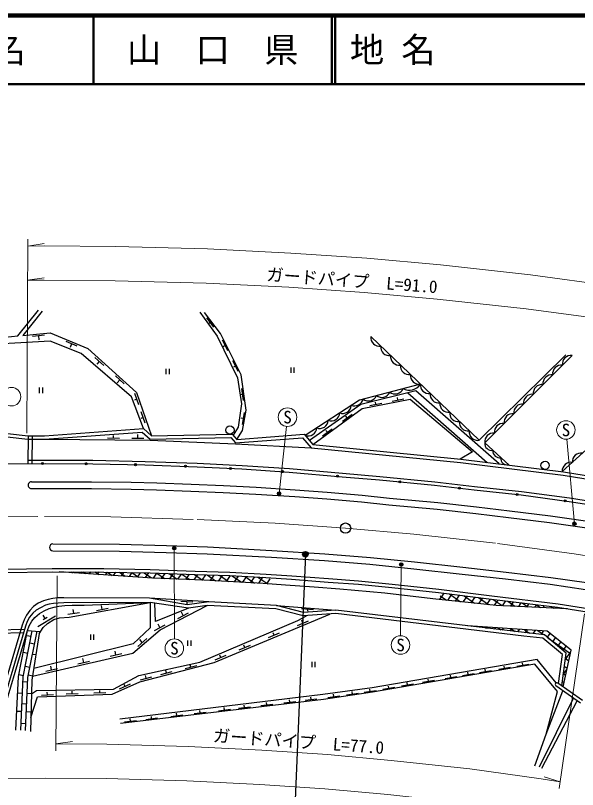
# Model space of a CAD drawing. Units: millimetres at full size, sheet at 1:1000; details may follow other scales. Extents: x 40000 to 680000, y 20000 to 380000.
# Drawn here: x 321626 to 403564, y 267211 to 380000 of the extents above; entities that cross this region are included whole.
import ezdxf
from ezdxf.enums import TextEntityAlignment as Align

# ---------------------------------------------------------------- set-up
doc = ezdxf.new("R2010")
doc.units = ezdxf.units.MM
doc.header["$LTSCALE"] = 1000
doc.linetypes.add('CHAIN', pattern=[18.5, 12, -1.5, 3.5, -1.5])
for name, color, linetype, lineweight in [('M-BGD', 7, 'Continuous', 25), ('M-BGD-HTXT', 7, 'Continuous', 13), ('M-BMK', 2, 'CHAIN', 13), ('M-BMK-SRVR', 3, 'Continuous', 25), ('M-STR-HTXT', 7, 'Continuous', 13), ('M-STR-STRC', 7, 'Continuous', 25), ('M-TTL', 2, 'Continuous', 140), ('M-TTL-LINE', 7, 'Continuous', 50)]:
    doc.layers.add(name, color=color, linetype=linetype, lineweight=lineweight)
doc.layers.add('M-TTL-TXT', color=7, linetype='Continuous')
doc.styles.add('ＭＳ ゴシック', font='')
doc.styles.get('ＭＳ ゴシック').set_extended_font_data('MS Gothic')
pattern_1 = [(55, (0, -0), (-819.152, 573.5764), []), (145, (0, -0), (-573.5764, -819.152), [])]

msp = doc.modelspace()

# ---------------------------------------------------------------- hatches: boundary and pattern name
at = {"layer": 'M-BGD'}
h = msp.add_hatch(dxfattribs=at)
h.set_pattern_fill('USER', color=256, style=0, pattern_type=2)
h.set_pattern_definition(pattern_1)
h.paths.add_polyline_path([(347810, 298543), (341249, 298777), (334518, 298905), (327978, 298928), (341612, 298026), (349102, 297712), (357718, 297228), (358706, 297153), (358771, 298067), (358133, 298113), (352869, 298380)])
h = msp.add_hatch(dxfattribs=at)
h.set_pattern_fill('USER', color=256, style=0, pattern_type=2)
h.set_pattern_definition(pattern_1)
h.paths.add_polyline_path([(391705, 294044), (402085, 293542), (400652, 293765), (391014, 294943), (383591, 295867), (383472, 294909), (385706, 294653), (388542, 294384)])
h = msp.add_hatch(dxfattribs=at)
h.set_pattern_fill('USER', color=256, style=0, pattern_type=2)
h.set_pattern_definition(pattern_1)
h.paths.add_polyline_path([(399151, 290267), (387527, 291053), (395772, 290070), (398727, 289765), (401892, 287097), (401254, 282322), (401457, 282180), (402625, 287523)])
at = {"layer": 'M-STR-STRC'}
for points in [[(360271, 310460, -1), (359832, 310221, -1)], [(403328, 306063, -1), (402889, 305824, -1)], [(344995, 302503, -1), (344556, 302264, -1)], [(363547, 301282, -1), (364222, 301712, -1)], [(378080, 300115, -1), (377641, 299876, -1)]]:
    msp.add_hatch(color=256, dxfattribs=at).paths.add_polyline_path(points)

# ---------------------------------------------------------------- linework, layer by layer
at = {"layer": 'M-BGD'}
for p, q in [((350566, 334567), (349514, 335966)), ((350040, 335267), (349822, 335103)), ((325860, 333401), (324118, 333226)), ((324989, 333314), (325045, 332754)), ((330622, 331816), (329006, 332489)), ((329814, 332153), (329598, 331633)), ((352589, 331115), (351794, 332674)), ((352192, 331894), (351888, 331740)), ((334496, 329004), (333196, 330175)), ((333846, 329590), (333470, 329172)), ((354094, 328118), (353300, 329677)), ((343542, 328523), (343542, 327740)), ((344008, 328523), (344008, 327740)), ((353697, 328897), (353393, 328743)), ((361748, 328721), (361748, 327939)), ((362215, 328721), (362215, 327939)), ((337490, 326309), (336189, 327480)), ((336839, 326895), (336463, 326477)), ((325101, 325772), (325101, 324989)), ((325568, 325772), (325568, 324989)), ((339604, 323254), (339038, 324910)), ((354865, 323909), (354630, 325643)), ((378830, 325003), (390380, 314869)), ((339321, 324082), (338963, 323960)), ((354748, 324776), (354497, 324742)), ((376521, 323799), (378238, 324132)), ((377379, 323966), (377307, 324338)), ((373296, 323173), (375014, 323506)), ((374155, 323340), (374094, 323655)), ((340520, 320581), (339953, 322236)), ((354707, 320423), (355007, 322147)), ((369281, 320864), (370693, 321898)), ((369987, 321381), (369804, 321631)), ((340236, 321408), (339912, 321298)), ((354857, 321285), (354508, 321346)), ((366388, 318746), (367800, 319780)), ((367094, 319263), (366891, 319540)), ((323454, 318763), (323424, 314695)), ((324054, 318759), (324024, 314700)), ((335047, 318443), (336797, 318425)), ((335922, 318434), (335926, 318793)), ((338603, 318406), (340353, 318388)), ((339478, 318397), (339484, 318960)), ((349797, 294558), (341145, 295092)), ((347475, 294509), (345729, 294617)), ((346602, 294563), (346585, 294282)), ((330116, 292896), (330038, 293453)), ((333418, 293304), (335140, 293617)), ((334279, 293461), (334178, 294014)), ((359657, 294034), (368339, 293341)), ((365083, 293386), (363338, 293525)), ((364211, 293455), (364190, 293200)), ((324906, 290989), (327472, 292542)), ((325657, 291970), (326256, 292332)), ((325956, 292151), (325665, 292632)), ((329249, 292776), (330982, 293016)), ((345297, 292149), (346852, 292953)), ((346074, 292551), (345816, 293050)), ((341913, 290397), (343452, 291231)), ((342683, 290814), (342414, 291308)), ((362733, 291119), (364348, 291792)), ((363540, 291455), (363360, 291887)), ((314218, 289847), (322814, 290078)), ((314230, 290348), (322964, 290583)), ((358521, 289361), (360136, 290035)), ((359329, 289698), (359182, 290051)), ((323908, 289487), (323221, 289623)), ((332544, 289813), (332544, 289031)), ((333011, 289813), (333011, 289031)), ((339450, 288075), (340780, 289211)), ((340115, 288643), (339750, 289071)), ((346722, 288935), (346722, 288152)), ((347189, 288935), (347189, 288152)), ((324408, 288405), (323721, 288540)), ((354255, 287582), (355870, 288255)), ((355063, 287919), (354921, 288259)), ((323425, 287038), (322738, 287173)), ((324594, 286828), (324111, 286899)), ((335410, 286621), (337115, 287014)), ((336262, 286818), (336136, 287366)), ((350745, 286117), (352360, 286791)), ((351552, 286454), (351411, 286792)), ((330724, 285541), (332429, 285934)), ((331576, 285737), (331450, 286285)), ((347197, 285046), (347108, 285381)), ((364812, 285830), (364812, 285047)), ((365279, 285830), (365279, 285047)), ((394717, 285181), (396442, 285477)), ((395580, 285329), (395525, 285650)), ((323736, 284997), (323050, 285132)), ((326035, 284460), (327740, 284853)), ((326888, 284656), (326761, 285204)), ((342793, 283982), (344485, 284428)), ((343639, 284205), (343547, 284554)), ((346351, 284823), (348043, 285269)), ((387638, 283957), (387581, 284290)), ((389276, 284240), (391001, 284536)), ((390139, 284388), (390079, 284734)), ((392074, 284749), (393799, 285045)), ((392936, 284897), (392885, 285196)), ((322782, 283775), (322095, 283910)), ((324123, 283730), (323510, 283851)), ((339835, 283202), (341527, 283648)), ((340681, 283425), (340573, 283835)), ((380971, 282830), (382696, 283126)), ((381833, 282978), (381777, 283304)), ((384245, 283391), (385970, 283687)), ((385107, 283539), (385051, 283865)), ((386776, 283809), (388500, 284105)), ((323416, 282875), (322717, 282908)), ((336809, 281887), (338408, 282597)), ((337609, 282242), (337478, 282535)), ((375199, 281820), (376924, 282116)), ((376061, 281968), (376006, 282292)), ((377921, 282308), (379646, 282604)), ((378784, 282456), (378728, 282782)), ((404007, 279779), (400415, 282301)), ((404294, 280188), (400702, 282710)), ((322638, 281223), (321939, 281256)), ((323981, 281160), (323337, 281190)), ((325406, 280975), (327155, 281033)), ((326280, 281004), (326267, 281395)), ((329030, 281145), (330779, 281203)), ((329905, 281174), (329892, 281548)), ((333073, 281280), (334822, 281338)), ((333948, 281309), (333936, 281651)), ((367173, 280620), (368904, 280876)), ((368038, 280748), (367987, 281095)), ((369884, 280999), (371616, 281254)), ((370750, 281127), (370699, 281471)), ((372472, 281379), (374204, 281635)), ((373338, 281507), (373289, 281840)), ((398983, 275286), (401409, 281603)), ((358269, 279551), (358228, 279896)), ((360769, 279836), (362507, 280042)), ((361638, 279939), (361595, 280301)), ((363841, 280219), (365579, 280426)), ((364710, 280323), (364668, 280678)), ((398022, 270494), (402970, 280507)), ((398363, 270337), (403493, 280140)), ((322514, 278565), (321814, 278597)), ((323266, 279666), (322567, 279699)), ((348555, 278385), (348513, 278744)), ((351229, 278697), (352967, 278903)), ((352098, 278800), (352057, 279151)), ((354158, 279057), (355896, 279263)), ((355027, 279160), (354986, 279505)), ((357400, 279447), (359138, 279654)), ((323910, 278499), (323213, 278532)), ((338406, 277179), (338368, 277499)), ((340611, 277430), (342349, 277637)), ((341480, 277533), (341440, 277873)), ((344271, 277872), (346009, 278078)), ((345140, 277975), (345099, 278322)), ((347686, 278282), (349424, 278488)), ((323131, 276785), (322432, 276818)), ((337537, 277075), (339275, 277282))]:
    msp.add_line(p, q, dxfattribs=at)
for points in [[(340294, 319819), (338525, 324443), (331215, 330769), (326662, 332530), (314611, 331844), (312886, 333407), (311225, 336553)], [(312805, 337101), (314240, 333507), (315450, 332621), (321948, 333330), (324963, 337084)], [(325527, 336907), (322686, 333366), (326672, 333765), (332170, 331477), (339277, 325079), (341437, 318770)], [(348488, 336745), (351008, 333249), (353989, 327210), (354577, 323420), (354099, 320011), (353342, 318860)], [(353917, 318230), (354738, 319544), (355250, 322479), (354551, 327656), (351495, 333657), (349194, 336720)], [(401844, 330535), (389207, 318106), (373428, 333216)], [(402773, 330451), (390051, 317717), (393574, 314478)], [(259173, 324562), (275132, 327142), (276190, 325562), (290835, 327406), (293189, 323228), (299902, 323184), (302574, 320932), (309680, 320325), (323454, 318763), (325841, 318758), (340294, 319819), (341437, 318770), (353220, 318993), (353917, 318230), (363703, 318998), (364966, 317484), (386534, 315340), (401521, 313504), (418949, 310677), (422005, 310592)], [(401335, 313527), (407919, 319511), (417205, 324791), (420107, 328167)], [(259253, 324068), (274895, 326597), (275946, 325027), (290565, 326868), (292896, 322730), (299718, 322685), (302373, 320447), (309631, 319828), (323450, 318264), (325859, 318257), (340115, 319304), (341246, 318266), (353003, 318489), (353713, 317712), (363485, 318479), (364713, 317007), (386479, 314843), (401451, 313009), (418902, 310178), (421966, 310093)], [(380650, 326300), (371764, 323953), (363868, 318801)], [(392164, 314650), (379999, 325294), (371974, 323293), (364474, 318074)], [(364966, 317484), (372145, 322740), (379177, 324105), (388244, 316394), (386452, 315348)], [(325859, 318257), (341263, 318097), (353693, 317601), (364713, 317007)], [(319238, 314661), (326020, 314717), (332880, 314681), (340499, 314519), (348104, 314250), (354625, 313920), (361512, 313471), (369274, 312795), (374679, 312347), (382713, 311552), (388507, 310878), (395326, 310129), (402333, 309201), (408734, 308195), (417164, 306819), (425482, 305289), (433252, 303763), (440747, 302144), (448832, 300274), (458827, 298039), (489079, 291230), (501349, 288443), (512590, 285829), (519198, 284290)], [(323428, 315195), (326019, 315217), (332887, 315181), (340513, 315019), (348126, 314750), (354654, 314419), (361550, 313969), (369317, 313294), (374725, 312844), (382766, 312049), (388563, 311375), (395386, 310625), (402404, 309696), (408813, 308689), (417249, 307312), (425575, 305780), (433353, 304253), (440856, 302632), (448942, 300762), (458937, 298527), (489189, 291718), (501461, 288930), (512703, 286316), (519311, 284776)], [(323962, 312053), (332729, 312067), (338492, 311987), (342236, 311889), (347248, 311699), (351949, 311512), (356719, 311249), (362408, 310887), (367089, 310544), (372156, 310105), (376153, 309689), (383209, 309043), (388858, 308425), (393645, 307837), (399601, 307101), (405046, 306332), (410563, 305464)], [(323964, 311053), (332723, 311067), (338472, 310987), (342204, 310890), (347209, 310700), (351902, 310513), (356660, 310251), (362339, 309889), (367009, 309547), (372061, 309110), (376056, 308694), (383109, 308048), (388742, 307432), (393522, 306845), (399469, 306109), (404899, 305342), (410408, 304476)], [(327090, 302988), (336791, 302945), (343637, 302745), (349619, 302560), (359009, 302053), (366730, 301567), (373383, 301028), (379792, 300381), (386841, 299605), (393155, 298888), (399687, 298102), (404877, 297364)], [(327086, 301989), (336774, 301945), (343607, 301745), (349577, 301561), (358951, 301054), (366658, 300569), (373292, 300032), (379687, 299386), (386730, 298611), (393039, 297895), (399557, 297110), (404736, 296374)], [(311917, 299205), (326984, 299431), (334523, 299405), (341263, 299276), (347827, 299043), (352890, 298880), (358164, 298612), (361923, 298345), (367253, 297946), (371656, 297617), (376538, 297122), (383352, 296400), (391075, 295440), (400721, 294260), (405340, 293540)], [(312434, 298713), (326987, 298931), (334518, 298905), (341249, 298777), (347810, 298543), (352869, 298380), (358133, 298113), (361886, 297846), (367216, 297447), (371612, 297119), (376487, 296625), (383295, 295903), (391014, 294943), (400652, 293765), (405263, 293046)], [(402085, 293542), (391705, 294044), (388542, 294384), (385706, 294653), (382927, 294972), (379150, 295381), (375474, 295808), (373274, 295997), (368903, 296404), (365178, 296709), (360970, 296980), (357718, 297228), (349102, 297712), (341612, 298026), (327978, 298928)], [(401254, 282322), (401892, 287097), (398727, 289765), (395772, 290070), (368339, 293341), (363591, 293009), (359657, 294034), (349797, 294558), (346665, 294117), (341145, 295092), (328677, 295141), (327797, 295127), (327091, 295045), (326400, 294889), (325735, 294685), (324954, 294385), (324239, 293893), (323709, 293307), (323227, 292633), (322889, 291924), (322616, 291167), (318242, 276472)], [(400793, 282646), (401360, 286891), (398522, 289283), (395717, 289573), (368327, 292839), (363545, 292505), (359581, 293537), (349560, 294037), (346828, 293636), (341250, 294485), (328657, 294394), (327832, 294374), (327169, 294316), (326557, 294223), (326010, 294079), (325289, 293705), (324652, 293322), (324139, 292903), (323691, 292304), (323344, 291711), (323091, 291011), (318721, 276329)], [(323373, 290395), (323608, 291080), (324005, 291729), (324467, 292270), (325138, 292847), (325831, 293254), (326556, 293587), (327255, 293794), (327954, 293949), (328844, 294046), (329903, 294065), (331664, 294087), (341250, 294485)], [(341250, 294485), (341267, 290752), (338800, 288423), (324293, 284847)], [(325060, 289893), (325677, 290805), (326303, 291417), (327240, 291966), (328042, 292212), (329472, 292339), (341250, 294485)], [(324123, 283730), (338743, 287101), (342723, 290501), (349560, 294037)], [(346828, 293636), (342032, 291717), (341964, 294369)], [(323889, 277706), (324842, 280724), (335699, 281086), (339766, 282893), (350577, 285742), (367439, 292777)], [(323981, 281160), (324667, 281654), (335931, 281831), (339629, 283840), (348517, 285777), (362801, 291850), (364032, 292539)], [(401457, 282180), (402625, 287523), (399151, 290267), (387527, 291053)], [(319104, 276098), (323373, 290395), (325113, 290246), (324035, 283149), (323834, 275671)], [(321687, 275874), (322052, 283693), (323373, 290395)], [(322386, 275841), (322749, 283608), (324075, 290335)], [(323085, 275808), (323446, 283524), (324776, 290275)], [(400463, 282737), (397675, 286152), (373616, 282035), (366424, 281075), (336837, 277461)], [(397323, 270646), (398983, 275286), (400642, 281510), (397324, 285456), (373693, 281399), (366508, 280338), (336914, 276825)]]:
    msp.add_lwpolyline(points, dxfattribs=at)
for centre, radius in [((352884, 319587), 600), ((325562, 314713), 150), ((331918, 314686), 150), ((339127, 314548), 150), ((398832, 314447), 600), ((346406, 314310), 150), ((352986, 314003), 150), ((360524, 313535), 150), ((368577, 312856), 150), ((377648, 312052), 150), ((386344, 311129), 150), ((394757, 310191), 150), ((401760, 309276), 150)]:
    msp.add_circle(centre, radius, dxfattribs=at)
for centre, radius, start, end in [((374669, 333067), 1250, 173.10888, 279.36909), ((376113, 331683), 1250, 173.10888, 279.36909), ((377558, 330300), 1250, 173.10888, 279.36909), ((402597, 329213), 1250, 81.89609, 188.1563), ((379002, 328917), 1250, 173.10888, 279.36909), ((401183, 327798), 1250, 81.89609, 188.1563), ((380446, 327533), 1250, 173.10888, 279.36909), ((399770, 326384), 1250, 81.89609, 188.1563), ((379034, 327289), 1894, 241.06656, 328.52149), ((381875, 326152), 1234, 173.10888, 279.36909), ((398356, 324969), 1250, 81.89609, 188.1563), ((375026, 325590), 1250, 231.66392, 337.92413), ((376959, 326101), 1250, 231.66392, 337.92413), ((383301, 324786), 1234, 173.10888, 279.36909), ((370966, 324535), 1420, 253.72174, 342.10537), ((373092, 325080), 1250, 231.66392, 337.92413), ((396943, 323554), 1250, 81.89609, 188.1563), ((369320, 323254), 1250, 249.99148, 356.25168), ((384727, 323420), 1234, 173.10888, 279.36909), ((395529, 322139), 1250, 81.89609, 188.1563), ((367645, 322162), 1250, 249.99148, 356.25168), ((386153, 322055), 1234, 173.10888, 279.36909), ((394115, 320724), 1250, 81.89609, 188.1563), ((365970, 321069), 1250, 249.99148, 356.25168), ((387580, 320689), 1234, 173.10888, 279.36909), ((392702, 319309), 1250, 81.89609, 188.1563), ((364295, 319976), 1250, 249.99148, 356.25168), ((389006, 319323), 1234, 173.10888, 279.36909), ((391288, 317894), 1250, 81.89609, 188.1563), ((391043, 317618), 997, 174.27347, 280.53368), ((392217, 316538), 997, 174.27347, 280.53368), ((404059, 314990), 1250, 79.13348, 185.39369), ((393269, 315411), 882, 170.4552, 284.35195), ((402579, 313645), 1250, 79.13348, 185.39369), ((323963, 311553), 500, 90.0889, 270.0889), ((327088, 302489), 500, 89.74243, 269.74243), ((400558, 282506), 250, 54.92472, 234.92472)]:
    msp.add_arc(centre, radius, start, end, dxfattribs=at)
at = {"layer": 'M-BGD-HTXT'}
for p, q in [((360052, 310340), (361135, 320131)), ((403108, 305943), (401990, 318257)), ((344775, 302383), (344792, 289153)), ((377861, 299995), (377771, 289620))]:
    msp.add_line(p, q, dxfattribs=at)
for centre in [(321056, 324450), (361283, 321473), (401868, 319601), (344793, 287803), (377760, 288270)]:
    msp.add_circle(centre, 1350, dxfattribs=at)
at = {"layer": 'M-BMK'}
msp.add_lwpolyline([(312888, 306853), (325868, 306997), (335551, 306925), (348101, 306564), (359474, 306010), (369747, 305306), (379695, 304409), (391891, 303076), (403080, 301552), (413253, 299958), (423297, 298114), (435185, 295690), (469015, 287968), (567699, 265804)], dxfattribs=at)
at = {"layer": 'M-BMK-SRVR'}
msp.add_circle((369747, 305306), 750, dxfattribs=at)
at = {"layer": 'M-STR-HTXT'}
for p, q in [((323283, 319137), (323410, 347409)), ((323406, 346409), (325833, 346778)), ((323383, 341409), (325810, 341777)), ((327512, 272869), (327715, 298351)), ((400892, 267364), (404568, 292825)), ((327520, 273869), (329953, 274193)), ((401035, 268354), (398686, 269068))]:
    msp.add_line(p, q, dxfattribs=at)
for points in [[(323406, 346409), (325796, 346436), (336265, 346358), (349628, 345973), (361783, 345381), (372866, 344621), (383608, 343653), (396694, 342223), (408795, 340575), (419868, 338839), (430796, 336833), (443514, 334240), (477724, 326431), (576421, 304264)], [(323383, 341409), (325805, 341436), (336175, 341358), (349435, 340977), (361491, 340389), (372470, 339637), (383112, 338677), (396085, 337259), (408070, 335628), (418359, 334015)], [(327520, 273869), (334952, 273814), (346819, 273472), (357536, 272950), (367128, 272293), (376409, 271456), (387857, 270205), (398281, 268785), (401035, 268354)], [(312532, 268679), (313995, 268748), (325938, 268881), (334861, 268814), (346625, 268476), (357243, 267958), (366732, 267308), (375913, 266480), (387248, 265241), (397556, 263838), (406860, 262379), (416049, 260693), (427136, 258432), (460597, 250794), (559428, 228597)]]:
    msp.add_lwpolyline(points, dxfattribs=at)
at = {"layer": 'M-STR-STRC'}
msp.add_line((363884, 301497), (362292, 263672), dxfattribs=at)
for centre, radius in [((360052, 310340), 250), ((403108, 305943), 250), ((344775, 302383), 250), ((363884, 301497), 400), ((377861, 299995), 250)]:
    msp.add_circle(centre, radius, dxfattribs=at)
at = {"layer": 'M-TTL'}
msp.add_line((680000, 380000), (40000, 380000), dxfattribs=at)
at = {"layer": 'M-TTL-LINE'}
for p, q in [((333000, 380000), (333000, 370000)), ((367750, 380000), (367750, 370000)), ((368250, 380000), (368250, 370000)), ((40000, 370000), (680000, 370000))]:
    msp.add_line(p, q, dxfattribs=at)

# ---------------------------------------------------------------- texts
at = {"layer": 'M-BGD-HTXT', "style": 'ＭＳ ゴシック'}
for p in [(361283, 321473), (401868, 319601), (344793, 287803), (377760, 288270)]:
    msp.add_text('S', height=1833, dxfattribs=at).set_placement(p, align=Align.MIDDLE_CENTER)
at = {"layer": 'M-STR-HTXT', "style": 'ＭＳ ゴシック'}
for s, rotation, p in [('ガードパイプ\u3000L=91.0', 355.727, (370578, 339909)), ('ガードパイプ\u3000L=77.0', 355.827, (362793, 272745))]:
    msp.add_text(s, height=1833, rotation=rotation, dxfattribs=at).set_placement(p, align=Align.BOTTOM_CENTER)
at = {"layer": 'M-TTL-TXT', "style": 'ＭＳ ゴシック'}
for s, p in [('県\u3000名', (315625, 375000)), ('山\u3000口\u3000県', (350375, 375000))]:
    msp.add_text(s, height=3666, dxfattribs=at).set_placement(p, align=Align.MIDDLE_CENTER)
msp.add_text('地 名', height=3666, dxfattribs=at).set_placement((370380, 375000), align=Align.MIDDLE_LEFT)

doc.saveas('drawing.dxf')
